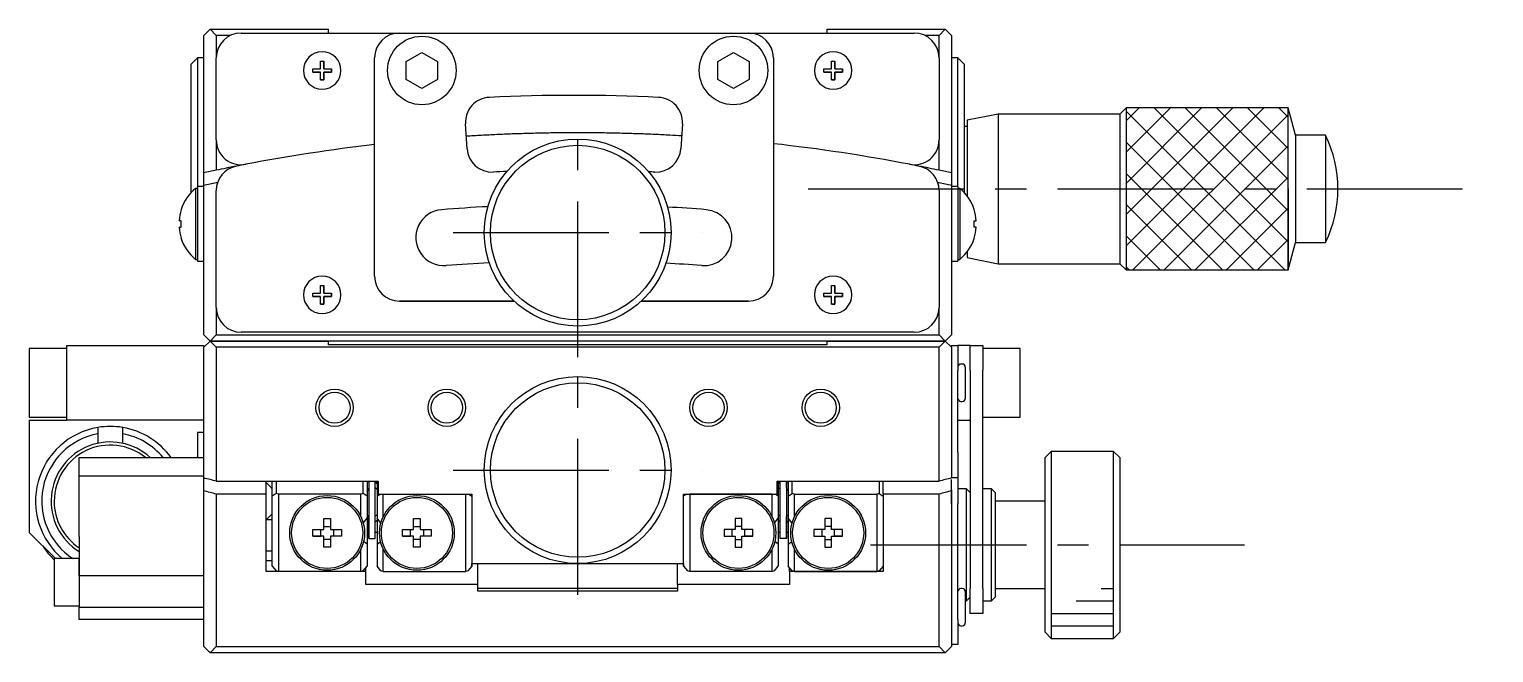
# Model space of a CAD drawing. Extents: x -83 to 398, y -14 to 273.
# Drawn here: x 85.2 to 202.7, y 222.9 to 272.9 of the extents above; entities that cross this region are included whole.
import ezdxf

# ---------------------------------------------------------------- set-up
doc = ezdxf.new("R2010")
doc.units = 0
doc.header["$LTSCALE"] = 10
doc.linetypes.add('CENTER', pattern=[2, 1.25, -0.25, 0.25, -0.25])
doc.layers.get('0').update_dxf_attribs({"linetype": 'CONTINUOUS'})
doc.layers.add('CENTER', color=1, linetype='CENTER')

msp = doc.modelspace()

# ---------------------------------------------------------------- linework, layer by layer
at = {"color": 7, "linetype": 'CONTINUOUS'}
for p, q in [((99.174605, 272.351973), (99.674605, 272.851973)), ((99.674605, 272.851973), (100.174605, 272.351973)), ((99.674605, 272.851973), (109.174605, 272.851973)), ((109.174605, 272.551973), (109.174605, 272.851973)), ((149.174605, 272.851973), (149.174605, 272.551973)), ((149.174605, 272.851973), (158.674605, 272.851973)), ((158.174605, 272.351973), (158.674605, 272.851973)), ((158.674605, 272.851973), (159.174605, 272.351973)), ((99.174605, 261.335197), (99.174605, 272.351973)), ((101.302826, 272.351973), (100.174605, 272.351973)), ((100.174605, 272.351973), (100.174605, 270.551973)), ((102.174605, 272.551973), (114.874605, 272.551973)), ((114.874605, 272.551973), (142.874605, 272.551973)), ((142.874605, 272.551973), (156.174605, 272.551973)), ((158.174605, 272.351973), (157.046385, 272.351973)), ((158.174605, 270.551973), (158.174605, 272.351973)), ((159.174605, 272.351973), (159.174605, 261.335197)), ((98.674605, 270.551973), (98.174605, 270.051973)), ((98.674605, 270.551973), (98.674605, 260.24197)), ((99.174605, 270.551973), (98.674605, 270.551973)), ((100.174605, 263.989016), (100.174605, 270.551973)), ((108.549605, 270.301973), (108.799605, 270.301973)), ((108.549605, 269.676973), (108.549605, 270.301973)), ((108.799605, 270.301973), (108.799605, 269.676973)), ((108.799605, 269.676973), (108.799605, 270.301973)), ((112.874605, 253.051973), (112.874605, 270.551973)), ((115.424605, 270.273661), (116.674605, 270.995349)), ((115.424605, 268.830285), (115.424605, 270.273661)), ((116.674605, 270.995349), (117.924605, 270.273661)), ((117.924605, 270.273661), (117.924605, 268.830285)), ((140.424605, 270.273661), (141.674605, 270.995349)), ((140.424605, 268.830285), (140.424605, 270.273661)), ((141.674605, 270.995349), (142.924605, 270.273661)), ((142.924605, 270.273661), (142.924605, 268.830285)), ((144.874605, 270.551973), (144.874605, 253.051973)), ((149.549605, 270.301973), (149.799605, 270.301973)), ((149.549605, 269.676973), (149.549605, 270.301973)), ((149.799605, 270.301973), (149.799605, 269.676973)), ((149.799605, 269.676973), (149.799605, 270.301973)), ((158.174605, 270.551973), (158.174605, 263.989016)), ((159.674605, 270.551973), (159.174605, 270.551973)), ((159.674605, 260.24197), (159.674605, 270.551973)), ((160.174605, 270.051973), (159.674605, 270.551973)), ((98.174605, 259.771795), (98.174605, 270.051973)), ((107.924605, 269.676973), (108.549605, 269.676973)), ((107.924605, 269.426973), (107.924605, 269.676973)), ((108.549605, 269.426973), (107.924605, 269.426973)), ((107.924605, 269.426973), (108.549605, 269.426973)), ((108.549605, 268.801973), (108.549605, 269.426973)), ((108.799605, 269.676973), (109.424605, 269.676973)), ((108.799605, 269.426973), (108.799605, 268.801973)), ((109.424605, 269.426973), (108.799605, 269.426973)), ((108.799605, 269.426973), (109.424605, 269.426973)), ((108.799605, 268.801973), (108.799605, 269.426973)), ((109.424605, 269.676973), (109.424605, 269.426973)), ((109.424605, 269.426973), (109.424605, 269.676973)), ((148.924605, 269.676973), (149.549605, 269.676973)), ((148.924605, 269.426973), (148.924605, 269.676973)), ((149.549605, 269.426973), (148.924605, 269.426973)), ((148.924605, 269.426973), (149.549605, 269.426973)), ((149.549605, 268.801973), (149.549605, 269.426973)), ((149.799605, 269.676973), (150.424605, 269.676973)), ((149.799605, 269.426973), (149.799605, 268.801973)), ((150.424605, 269.426973), (149.799605, 269.426973)), ((149.799605, 268.801973), (149.799605, 269.426973)), ((149.799605, 269.426973), (150.424605, 269.426973)), ((150.424605, 269.676973), (150.424605, 269.426973)), ((150.424605, 269.426973), (150.424605, 269.676973)), ((160.174605, 270.051973), (160.174605, 259.771795)), ((108.799605, 268.801973), (108.549605, 268.801973)), ((108.549605, 268.801973), (108.799605, 268.801973)), ((116.674605, 268.108598), (115.424605, 268.830285)), ((117.924605, 268.830285), (116.674605, 268.108598)), ((141.674605, 268.108598), (140.424605, 268.830285)), ((142.924605, 268.830285), (141.674605, 268.108598)), ((149.799605, 268.801973), (149.549605, 268.801973)), ((149.549605, 268.801973), (149.799605, 268.801973)), ((162.924604, 266.051969), (160.424605, 265.55197)), ((160.424605, 265.55197), (160.424605, 260.051612)), ((162.924604, 266.051969), (162.924604, 260.051579)), ((172.674609, 266.051969), (162.924604, 266.051969)), ((173.174611, 266.551972), (172.674609, 266.051969)), ((172.674609, 266.051969), (172.674609, 260.051579)), ((173.174611, 266.551972), (173.174611, 260.051546)), ((186.174612, 266.551972), (173.174611, 266.551972)), ((173.174611, 266.551972), (173.174611, 253.551974)), ((186.7641, 264.351973), (186.174612, 266.551972)), ((186.174612, 253.551974), (186.174612, 266.551972)), ((120.298155, 263.275703), (120.176045, 265.272172)), ((125.747437, 264.509515), (125.745579, 264.496741)), ((126.351861, 264.506418), (126.354235, 264.522648)), ((126.506642, 264.526084), (126.507317, 264.50901)), ((127.106481, 264.518583), (127.105793, 264.535611)), ((127.180167, 264.536559), (127.177731, 264.519787)), ((137.573165, 265.272172), (137.451056, 263.275703)), ((160.424605, 265.051973), (160.174605, 265.051973)), ((100.174605, 263.989016), (100.174605, 261.548363)), ((158.174605, 261.548363), (158.174605, 263.989016)), ((186.7641, 264.351973), (186.7641, 260.051691)), ((189.174611, 264.351973), (186.7641, 264.351973)), ((189.174611, 264.351973), (189.174611, 260.051691)), ((99.174605, 260.311763), (99.174605, 261.335197)), ((159.174605, 261.335197), (159.174605, 260.311763)), ((98.51505, 260.091973), (98.51505, 254.391973)), ((98.674605, 260.091973), (98.51505, 260.091973)), ((98.674605, 260.241973), (98.674605, 254.241973)), ((99.174605, 260.241973), (98.674605, 260.241973)), ((98.674605, 260.091973), (98.674605, 254.391973)), ((99.174605, 248.351973), (99.174605, 260.311763)), ((100.174605, 250.551973), (100.174605, 259.91413)), ((158.174605, 259.91413), (158.174605, 250.551973)), ((159.174605, 260.311763), (159.174605, 248.351973)), ((159.674605, 260.241973), (159.174605, 260.241973)), ((159.674605, 260.241973), (159.674605, 254.241973)), ((159.674605, 260.091973), (159.674605, 254.391973)), ((159.83416, 260.091973), (159.674605, 260.091973)), ((159.83416, 260.091973), (159.83416, 254.391973)), ((160.424605, 260.051612), (160.424605, 259.475244)), ((162.924604, 260.051579), (162.924604, 254.051977)), ((172.674609, 260.051579), (172.674609, 254.051977)), ((186.174612, 260.051546), (186.174612, 253.551974)), ((186.7641, 260.051691), (186.7641, 255.751973)), ((189.174611, 260.051691), (189.174611, 255.751973)), ((97.369163, 257.501973), (97.192921, 257.501973)), ((97.369163, 258.397081), (97.360866, 258.401128)), ((97.369163, 256.981973), (97.369163, 257.501973)), ((160.980048, 258.397081), (160.988344, 258.401128)), ((160.980048, 257.501973), (161.15629, 257.501973)), ((160.980048, 256.981973), (160.980048, 257.501973)), ((97.192921, 256.981973), (97.369163, 256.981973)), ((161.15629, 256.981973), (160.980048, 256.981973)), ((97.360866, 256.082819), (97.369163, 256.086865)), ((160.424605, 255.008702), (160.424605, 254.551976)), ((160.988344, 256.082819), (160.980048, 256.086865)), ((186.174612, 253.551974), (186.7641, 255.751973)), ((186.7641, 255.751973), (189.174611, 255.751973)), ((98.51505, 254.391973), (98.674605, 254.391973)), ((98.674605, 254.241973), (99.174605, 254.241973)), ((159.174605, 254.241973), (159.674605, 254.241973)), ((159.674605, 254.391973), (159.83416, 254.391973)), ((160.424605, 254.551976), (162.924604, 254.051977)), ((162.924604, 254.051977), (172.674609, 254.051977)), ((172.674609, 254.051977), (173.174611, 253.551974)), ((173.174611, 253.551974), (186.174612, 253.551974)), ((107.924605, 251.676973), (108.549605, 251.676973)), ((107.924605, 251.426973), (107.924605, 251.676973)), ((108.549605, 252.301973), (108.799605, 252.301973)), ((108.549605, 251.676973), (108.549605, 252.301973)), ((108.799605, 252.301973), (108.799605, 251.676973)), ((108.799605, 251.676973), (108.799605, 252.301973)), ((108.799605, 251.676973), (109.424605, 251.676973)), ((109.424605, 251.676973), (109.424605, 251.426973)), ((109.424605, 251.426973), (109.424605, 251.676973)), ((148.924605, 251.676973), (149.549605, 251.676973)), ((148.924605, 251.426973), (148.924605, 251.676973)), ((149.549605, 252.301973), (149.799605, 252.301973)), ((149.549605, 251.676973), (149.549605, 252.301973)), ((149.799605, 252.301973), (149.799605, 251.676973)), ((149.799605, 251.676973), (149.799605, 252.301973)), ((149.799605, 251.676973), (150.424605, 251.676973)), ((150.424605, 251.676973), (150.424605, 251.426973)), ((150.424605, 251.426973), (150.424605, 251.676973)), ((100.174605, 250.551973), (100.174605, 248.351973)), ((108.549605, 251.426973), (107.924605, 251.426973)), ((107.924605, 251.426973), (108.549605, 251.426973)), ((108.549605, 250.801973), (108.549605, 251.426973)), ((108.799605, 250.801973), (108.549605, 250.801973)), ((108.549605, 250.801973), (108.799605, 250.801973)), ((108.799605, 251.426973), (108.799605, 250.801973)), ((109.424605, 251.426973), (108.799605, 251.426973)), ((108.799605, 251.426973), (109.424605, 251.426973)), ((108.799605, 250.801973), (108.799605, 251.426973)), ((114.874605, 251.051973), (124.075586, 251.051973)), ((124.075586, 251.051973), (114.874605, 251.051973)), ((134.273625, 251.051973), (142.874605, 251.051973)), ((142.874605, 251.051973), (134.273625, 251.051973)), ((149.549605, 251.426973), (148.924605, 251.426973)), ((148.924605, 251.426973), (149.549605, 251.426973)), ((149.549605, 250.801973), (149.549605, 251.426973)), ((149.799605, 250.801973), (149.549605, 250.801973)), ((149.549605, 250.801973), (149.799605, 250.801973)), ((149.799605, 251.426973), (149.799605, 250.801973)), ((150.424605, 251.426973), (149.799605, 251.426973)), ((149.799605, 250.801973), (149.799605, 251.426973)), ((149.799605, 251.426973), (150.424605, 251.426973)), ((158.174605, 248.351973), (158.174605, 250.551973)), ((99.674605, 247.851973), (99.174605, 248.351973)), ((100.174605, 248.351973), (99.674605, 247.851973)), ((100.174605, 248.351973), (158.174605, 248.351973)), ((156.174605, 248.551973), (102.174605, 248.551973)), ((158.674605, 247.851973), (158.174605, 248.351973)), ((159.174605, 248.351973), (158.674605, 247.851973)), ((85.174605, 247.251973), (85.174605, 244.501973)), ((88.174605, 247.251973), (85.174605, 247.251973)), ((88.174605, 241.501973), (88.174605, 247.501973)), ((88.174605, 247.501973), (99.174605, 247.501973)), ((99.174605, 247.351973), (99.674605, 247.851973)), ((99.174605, 247.501973), (99.174605, 247.351973)), ((99.174605, 236.867025), (99.174605, 247.351973)), ((99.674605, 247.851973), (100.174605, 247.351973)), ((99.674605, 247.851973), (109.174605, 247.851973)), ((109.174605, 247.851973), (99.674605, 247.851973)), ((158.174605, 247.351973), (100.174605, 247.351973)), ((100.174605, 247.351973), (100.174605, 236.607651)), ((109.174605, 247.551973), (109.174605, 247.851973)), ((149.174605, 247.851973), (109.174605, 247.851973)), ((149.174605, 247.551973), (109.174605, 247.551973)), ((149.174605, 247.851973), (149.174605, 247.551973)), ((149.174605, 247.851973), (158.674605, 247.851973)), ((158.674605, 247.851973), (149.174605, 247.851973)), ((158.174605, 247.351973), (158.674605, 247.851973)), ((158.174605, 236.607651), (158.174605, 247.351973)), ((158.674605, 247.851973), (159.174605, 247.351973)), ((159.174605, 247.501973), (159.674605, 247.501973)), ((159.174605, 247.351973), (159.174605, 247.501973)), ((159.174605, 247.351973), (159.174605, 245.501973)), ((159.674605, 247.501973), (159.674605, 245.501973)), ((160.674605, 247.501973), (159.674605, 247.501973)), ((160.674605, 245.501973), (160.674605, 247.501973)), ((160.674605, 247.501973), (161.674605, 247.501973)), ((161.674605, 247.501973), (161.674605, 245.501973)), ((164.674605, 247.251973), (161.674605, 247.251973)), ((164.674605, 244.501973), (164.674605, 247.251973)), ((160.024605, 246.001973), (159.924605, 246.001973)), ((160.274605, 245.751973), (160.274605, 244.501973)), ((85.174605, 244.501973), (85.174605, 241.751973)), ((159.174605, 245.501973), (159.174605, 238.898479)), ((159.174605, 245.501973), (159.174605, 238.898479)), ((159.674605, 245.301973), (159.674605, 245.501973)), ((159.674605, 243.701973), (159.674605, 245.301973)), ((160.274605, 245.251973), (160.274605, 244.626973)), ((160.274605, 244.626973), (160.274605, 244.376973)), ((160.274605, 244.501973), (160.274605, 243.251973)), ((160.674605, 245.501973), (160.674605, 228.001973)), ((161.674605, 228.001973), (161.674605, 245.501973)), ((164.674605, 241.751973), (164.674605, 244.501973)), ((159.674605, 238.898479), (159.674605, 243.701973)), ((160.274605, 244.376973), (160.274605, 243.751973)), ((159.924605, 243.001973), (160.024605, 243.001973)), ((85.174605, 241.751973), (88.174605, 241.751973)), ((85.174605, 241.501973), (85.174605, 232.501973)), ((85.174605, 241.501973), (88.174605, 241.501973)), ((99.174605, 241.501973), (88.174605, 241.501973)), ((90.674605, 240.918053), (90.674605, 240.4103)), ((92.674605, 240.4103), (92.674605, 240.918053)), ((159.674605, 241.501973), (160.674605, 241.501973)), ((161.674605, 241.751973), (164.674605, 241.751973)), ((90.674605, 240.4103), (90.674605, 239.645517)), ((92.674605, 239.645517), (92.674605, 240.4103)), ((99.174605, 240.501973), (98.674605, 240.501973)), ((98.674605, 240.501973), (98.674605, 238.501973)), ((159.174605, 238.898479), (159.174605, 236.867025)), ((159.674605, 238.898479), (159.674605, 236.898479)), ((167.174605, 239.001973), (166.674605, 238.501973)), ((167.174605, 239.001973), (167.174605, 231.501973)), ((172.174605, 239.001973), (167.174605, 239.001973)), ((172.174605, 231.501973), (172.174605, 239.001973)), ((172.674605, 238.501973), (172.174605, 239.001973)), ((89.174605, 238.501973), (99.174605, 238.501973)), ((89.174605, 237.001973), (89.174605, 238.501973)), ((166.674605, 231.501973), (166.674605, 238.501973)), ((172.674605, 238.501973), (172.674605, 231.501973)), ((99.174605, 237.001973), (89.174605, 237.001973)), ((89.174605, 232.171973), (89.174605, 237.001973)), ((99.174605, 235.834814), (99.174605, 236.867025)), ((100.174605, 236.607651), (113.174605, 236.607651)), ((104.174605, 235.573062), (104.174605, 236.607651)), ((104.424605, 236.251973), (104.174605, 236.501973)), ((104.674605, 236.001973), (104.424605, 236.251973)), ((104.674605, 235.394989), (104.674605, 236.607651)), ((104.974605, 236.607651), (104.974605, 235.626171)), ((111.974605, 235.626171), (111.974605, 236.607651)), ((112.274605, 236.607651), (112.274605, 235.394989)), ((112.389689, 236.607651), (112.274605, 236.492291)), ((112.424605, 236.607651), (112.424605, 232.00685)), ((112.424605, 236.589259), (112.424605, 236.224086)), ((112.424605, 236.224086), (112.424605, 233.265702)), ((112.924606, 232.00685), (112.924605, 236.607651)), ((112.924606, 236.594443), (112.958207, 236.563383)), ((112.958206, 236.505729), (112.924606, 236.541547)), ((112.994574, 236.467364), (112.958206, 236.505729)), ((112.958207, 236.563383), (112.994576, 236.529362)), ((113.033449, 236.426725), (112.994574, 236.467364)), ((112.994576, 236.529362), (113.033453, 236.492624)), ((113.074553, 236.384103), (113.033449, 236.426725)), ((113.033453, 236.492624), (113.074558, 236.453433)), ((113.074605, 236.607651), (113.074605, 235.394989)), ((113.174605, 236.607651), (113.174605, 235.573062)), ((145.174605, 236.607651), (158.174605, 236.607651)), ((145.174605, 235.573062), (145.174605, 236.607651)), ((145.274605, 236.607651), (145.274605, 235.394989)), ((145.315748, 236.492615), (145.274638, 236.453419)), ((145.274638, 236.384083), (145.315748, 236.42671)), ((145.354628, 236.529356), (145.315748, 236.492615)), ((145.315748, 236.42671), (145.354628, 236.467354)), ((145.391, 236.56338), (145.354628, 236.529356)), ((145.354628, 236.467354), (145.391, 236.505725)), ((145.424605, 236.594443), (145.391, 236.56338)), ((145.391, 236.505725), (145.424605, 236.541547)), ((145.424605, 232.00685), (145.424605, 236.607651)), ((145.924605, 236.607651), (145.924605, 232.00685)), ((145.924605, 236.607651), (145.924605, 236.059554)), ((145.924605, 236.059554), (145.924605, 236.589259)), ((145.924605, 236.589259), (145.924605, 236.224086)), ((145.924605, 236.224086), (145.924605, 233.265702)), ((146.074605, 236.492291), (145.959522, 236.607651)), ((146.074605, 236.607651), (146.074605, 235.394989)), ((146.374605, 235.626171), (146.374605, 236.607651)), ((153.374605, 236.607651), (153.374605, 235.626171)), ((153.674605, 235.573062), (153.674605, 236.607651)), ((159.174605, 236.898479), (159.674605, 236.898479)), ((159.174605, 235.925556), (159.174605, 236.731578)), ((159.674605, 236.898479), (159.674605, 236.731578)), ((159.674605, 236.731578), (159.674605, 234.787482)), ((99.174605, 223.351973), (99.174605, 235.834814)), ((100.174605, 235.573062), (100.174605, 223.351973)), ((104.174605, 235.573062), (100.174605, 235.573062)), ((104.174605, 229.351632), (104.174605, 235.573062)), ((104.974605, 235.626171), (104.674605, 235.394989)), ((104.674605, 229.802676), (104.674605, 235.394989)), ((105.174605, 235.573062), (105.174605, 229.351632)), ((111.774605, 235.573062), (105.174605, 235.573062)), ((111.774605, 233.769643), (111.774605, 235.573062)), ((112.274605, 235.394989), (111.974605, 235.626171)), ((112.313802, 235.960418), (112.274605, 235.924185)), ((112.274605, 235.80955), (112.315725, 235.853222)), ((112.274605, 235.394989), (112.274605, 233.651217)), ((112.350989, 235.994301), (112.313802, 235.960418)), ((112.315725, 235.853222), (112.354614, 235.895068)), ((112.385926, 236.025615), (112.350989, 235.994301)), ((112.354614, 235.895068), (112.390994, 235.93479)), ((112.418386, 236.054157), (112.385926, 236.025615)), ((112.390994, 235.93479), (112.424605, 235.972104)), ((113.074605, 235.94178), (112.924606, 236.091821)), ((113.074605, 235.394989), (113.305674, 235.573094)), ((113.074605, 235.394989), (113.074605, 233.651217)), ((113.174605, 235.573062), (113.574605, 235.573062)), ((113.574605, 233.769643), (113.574605, 235.573062)), ((113.574605, 235.573062), (120.174605, 235.573062)), ((113.574605, 235.573062), (120.174605, 235.573062)), ((120.174605, 235.573062), (120.174605, 229.351632)), ((120.174605, 235.573062), (120.674605, 235.573062)), ((120.443537, 235.573094), (120.674605, 235.394989)), ((120.674605, 235.573062), (120.674605, 230.001973)), ((137.905674, 235.573094), (137.674605, 235.394989)), ((137.674605, 235.573062), (138.174605, 235.573062)), ((137.674605, 230.001973), (137.674605, 235.573062)), ((138.174605, 235.573062), (138.174605, 229.351632)), ((144.774605, 235.573062), (138.174605, 235.573062)), ((138.174605, 235.573062), (144.774605, 235.573062)), ((144.774605, 233.769643), (144.774605, 235.573062)), ((144.774605, 235.573062), (145.174605, 235.573062)), ((145.274605, 235.394989), (145.043537, 235.573094)), ((145.424605, 236.091821), (145.274605, 235.94178)), ((145.274605, 235.394989), (145.274605, 233.651217)), ((145.924605, 236.059554), (145.958217, 236.03011)), ((145.958217, 235.93479), (145.924605, 235.972104)), ((145.958217, 236.03011), (145.994597, 235.997575)), ((145.994597, 235.895068), (145.958217, 235.93479)), ((145.994597, 235.997575), (146.033486, 235.962182)), ((146.033486, 235.853222), (145.994597, 235.895068)), ((146.033486, 235.962182), (146.074605, 235.924185)), ((146.074605, 235.80955), (146.033486, 235.853222)), ((146.074605, 235.394989), (146.374605, 235.626171)), ((146.074605, 235.394989), (146.074605, 233.651217)), ((146.574605, 233.769643), (146.574605, 235.573062)), ((146.574605, 235.573062), (153.174605, 235.573062)), ((153.174605, 235.573062), (153.174605, 229.351632)), ((153.374605, 235.626171), (153.674605, 235.394989)), ((153.674605, 235.573062), (153.674605, 229.351632)), ((158.174605, 235.573062), (153.674605, 235.573062)), ((158.174605, 223.351973), (158.174605, 235.573062)), ((159.174605, 235.834814), (159.174605, 235.925556)), ((159.174605, 235.925556), (159.174605, 235.834814)), ((159.174605, 234.787482), (159.174605, 235.834814)), ((159.174605, 235.834814), (159.174605, 234.787482)), ((160.374605, 236.001973), (159.674605, 236.001973)), ((160.374605, 231.501973), (160.374605, 236.001973)), ((160.674605, 235.701973), (160.374605, 236.001973)), ((162.374605, 236.001973), (161.674605, 236.001973)), ((162.374605, 231.501973), (162.374605, 236.001973)), ((162.674605, 235.701973), (162.374605, 236.001973)), ((162.674605, 235.701973), (162.674605, 231.501973)), ((166.674605, 235.001973), (162.674605, 235.001973)), ((104.424605, 233.751973), (104.674605, 234.001973)), ((112.274605, 233.913182), (112.424605, 233.76314)), ((112.994597, 233.857387), (112.958217, 233.824852)), ((113.033486, 233.892779), (112.994597, 233.857387)), ((113.074605, 233.930777), (113.033486, 233.892779)), ((145.274605, 233.930777), (145.315724, 233.892779)), ((145.315724, 233.892779), (145.354613, 233.857387)), ((145.354613, 233.857387), (145.390993, 233.824852)), ((145.924605, 233.76314), (146.074605, 233.913182)), ((159.174605, 234.787482), (159.174605, 225.501973)), ((159.174605, 234.787482), (159.174605, 225.501973)), ((159.674605, 227.301973), (159.674605, 234.787482)), ((104.174605, 233.501973), (104.424605, 233.751973)), ((104.674605, 233.501973), (104.174605, 233.501973)), ((107.919497, 232.721973), (108.814605, 232.721973)), ((107.919497, 232.201973), (107.919497, 232.721973)), ((108.556204, 232.201973), (108.556204, 232.721973)), ((108.814605, 233.617081), (109.334605, 233.617081)), ((108.814605, 232.721973), (108.814605, 233.617081)), ((108.814605, 232.980374), (109.334605, 232.980374)), ((109.334605, 233.617081), (109.334605, 232.721973)), ((109.334605, 232.721973), (110.229713, 232.721973)), ((109.593006, 232.721973), (109.593006, 232.201973)), ((110.229713, 232.721973), (110.229713, 232.201973)), ((111.968319, 233.251852), (112.274605, 233.651217)), ((112.274605, 233.651217), (112.274605, 231.55059)), ((112.274662, 233.388387), (112.424674, 233.283935)), ((112.424605, 233.76314), (112.424605, 233.225869)), ((112.424605, 232.00685), (112.424605, 233.76314)), ((112.424605, 233.630875), (112.424605, 233.76314)), ((112.424605, 233.468677), (112.424605, 233.76314)), ((112.424605, 233.76314), (112.424605, 233.468677)), ((112.424605, 232.501973), (112.424605, 233.76314)), ((112.424605, 233.265702), (112.424605, 233.630875)), ((112.424605, 232.813804), (112.424605, 233.284148)), ((112.424605, 232.501973), (112.424605, 233.284148)), ((112.424605, 233.225869), (112.424605, 232.813804)), ((112.958217, 233.824852), (112.924606, 233.795408)), ((112.924606, 233.344276), (113.074605, 233.489221)), ((113.074605, 233.651217), (113.074605, 231.55059)), ((113.380892, 233.251852), (113.074605, 233.651217)), ((115.119497, 232.721973), (116.014605, 232.721973)), ((115.119497, 232.201973), (115.119497, 232.721973)), ((115.756204, 232.201973), (115.756204, 232.721973)), ((116.014605, 233.617081), (116.534605, 233.617081)), ((116.014605, 232.721973), (116.014605, 233.617081)), ((116.014605, 232.980374), (116.534605, 232.980374)), ((116.534605, 233.617081), (116.534605, 232.721973)), ((116.534605, 232.721973), (117.429713, 232.721973)), ((116.793006, 232.721973), (116.793006, 232.201973)), ((117.429713, 232.721973), (117.429713, 232.201973)), ((141.814605, 232.721973), (140.919497, 232.721973)), ((140.919497, 232.721973), (140.919497, 232.201973)), ((141.556204, 232.721973), (141.556204, 232.201973)), ((142.334605, 233.617081), (141.814605, 233.617081)), ((141.814605, 233.617081), (141.814605, 232.721973)), ((142.334605, 232.980374), (141.814605, 232.980374)), ((142.334605, 232.721973), (142.334605, 233.617081)), ((143.229713, 232.721973), (142.334605, 232.721973)), ((142.593006, 232.201973), (142.593006, 232.721973)), ((143.229713, 232.201973), (143.229713, 232.721973)), ((144.968319, 233.251852), (145.274605, 233.651217)), ((145.274605, 233.651217), (145.274605, 231.55059)), ((145.274605, 233.489221), (145.424605, 233.344276)), ((145.390993, 233.824852), (145.424605, 233.795408)), ((145.924537, 233.283935), (146.074557, 233.388393)), ((145.924605, 233.76314), (145.924605, 233.225869)), ((145.924605, 232.00685), (145.924605, 233.76314)), ((145.924605, 233.630875), (145.924605, 233.76314)), ((145.924605, 233.76314), (145.924605, 233.468677)), ((145.924605, 233.468677), (145.924605, 233.76314)), ((145.924605, 232.501973), (145.924605, 233.76314)), ((145.924605, 233.265702), (145.924605, 233.630875)), ((145.924605, 232.813804), (145.924605, 233.284153)), ((145.924605, 232.501973), (145.924605, 233.284153)), ((145.924605, 233.225869), (145.924605, 232.813804)), ((146.380892, 233.251852), (146.074605, 233.651217)), ((146.074605, 233.651217), (146.074605, 231.55059)), ((149.014605, 232.721973), (148.119497, 232.721973)), ((148.119497, 232.721973), (148.119497, 232.201973)), ((148.756204, 232.721973), (148.756204, 232.201973)), ((149.534605, 233.617081), (149.014605, 233.617081)), ((149.014605, 233.617081), (149.014605, 232.721973)), ((149.534605, 232.980374), (149.014605, 232.980374)), ((149.534605, 232.721973), (149.534605, 233.617081)), ((150.429713, 232.721973), (149.534605, 232.721973)), ((149.793006, 232.201973), (149.793006, 232.721973)), ((150.429713, 232.201973), (150.429713, 232.721973)), ((85.174605, 232.501973), (87.274605, 230.401973)), ((89.174605, 232.171973), (89.174605, 229.009696)), ((108.814605, 232.201973), (107.919497, 232.201973)), ((107.919497, 232.201973), (108.556204, 232.201973)), ((108.814605, 232.201973), (108.556204, 232.201973)), ((108.814605, 231.306865), (108.814605, 232.201973)), ((109.334605, 231.943572), (108.814605, 231.943572)), ((109.334605, 232.201973), (109.334605, 231.306865)), ((110.229713, 232.201973), (109.334605, 232.201973)), ((109.593006, 232.201973), (109.334605, 232.201973)), ((110.229713, 232.201973), (109.593006, 232.201973)), ((112.274605, 231.55059), (111.991853, 231.76654)), ((112.424605, 232.501973), (112.274605, 232.501973)), ((112.274605, 231.55059), (112.274605, 229.802676)), ((112.424605, 232.00685), (112.924606, 232.00685)), ((113.074605, 232.501973), (112.924606, 232.501973)), ((113.074605, 231.55059), (113.357358, 231.76654)), ((113.074605, 231.55059), (113.074605, 229.802676)), ((116.014605, 232.201973), (115.119497, 232.201973)), ((115.119497, 232.201973), (115.756204, 232.201973)), ((116.014605, 232.201973), (115.756204, 232.201973)), ((116.014605, 231.306865), (116.014605, 232.201973)), ((116.534605, 231.943572), (116.014605, 231.943572)), ((116.534605, 232.201973), (116.534605, 231.306865)), ((117.429713, 232.201973), (116.534605, 232.201973)), ((116.793006, 232.201973), (116.534605, 232.201973)), ((117.429713, 232.201973), (116.793006, 232.201973)), ((140.919497, 232.201973), (141.814605, 232.201973)), ((140.919497, 232.201973), (141.556204, 232.201973)), ((141.556204, 232.201973), (141.814605, 232.201973)), ((141.814605, 232.201973), (141.814605, 231.306865)), ((141.814605, 231.943572), (142.334605, 231.943572)), ((142.334605, 231.306865), (142.334605, 232.201973)), ((142.334605, 232.201973), (143.229713, 232.201973)), ((142.334605, 232.201973), (142.593006, 232.201973)), ((143.229713, 232.201973), (142.593006, 232.201973)), ((145.274605, 231.55059), (144.991853, 231.76654)), ((145.424605, 232.501973), (145.274605, 232.501973)), ((145.274605, 231.55059), (145.274605, 229.802676)), ((145.924605, 232.00685), (145.424605, 232.00685)), ((146.074605, 232.501973), (145.924605, 232.501973)), ((146.074605, 231.55059), (146.357358, 231.76654)), ((146.074605, 231.55059), (146.074605, 229.802676)), ((148.119497, 232.201973), (149.014605, 232.201973)), ((148.119497, 232.201973), (148.756204, 232.201973)), ((148.756204, 232.201973), (149.014605, 232.201973)), ((149.014605, 232.201973), (149.014605, 231.306865)), ((149.014605, 231.943572), (149.534605, 231.943572)), ((149.534605, 231.306865), (149.534605, 232.201973)), ((149.534605, 232.201973), (150.429713, 232.201973)), ((149.534605, 232.201973), (149.793006, 232.201973)), ((150.429713, 232.201973), (149.793006, 232.201973)), ((160.374605, 227.001973), (160.374605, 231.501973)), ((162.374605, 227.001973), (162.374605, 231.501973)), ((162.674605, 231.501973), (162.674605, 227.301973)), ((166.674605, 224.501973), (166.674605, 231.501973)), ((167.174605, 231.501973), (167.174605, 224.001973)), ((172.174605, 224.001973), (172.174605, 231.501973)), ((172.674605, 231.501973), (172.674605, 224.501973)), ((87.174605, 230.401973), (87.174605, 228.501973)), ((89.174605, 230.401973), (87.174605, 230.401973)), ((89.174605, 229.009696), (89.174605, 230.401973)), ((104.67467, 230.989924), (104.174605, 231.00673)), ((109.334605, 231.306865), (108.814605, 231.306865)), ((111.774605, 229.351632), (111.774605, 231.154304)), ((113.574605, 229.351632), (113.574605, 231.154304)), ((116.534605, 231.306865), (116.014605, 231.306865)), ((141.814605, 231.306865), (142.334605, 231.306865)), ((144.774605, 229.351632), (144.774605, 231.154304)), ((146.574605, 229.351632), (146.574605, 231.154304)), ((149.014605, 231.306865), (149.534605, 231.306865)), ((104.174605, 230.240154), (104.674721, 230.259414)), ((105.174605, 229.351632), (104.174605, 229.351632)), ((104.674605, 229.802676), (104.974605, 229.407847)), ((111.774605, 229.351632), (105.174605, 229.351632)), ((111.774605, 229.351632), (105.174605, 229.351632)), ((112.174605, 229.351632), (111.774605, 229.351632)), ((111.974605, 229.407847), (112.274605, 229.802676)), ((112.174605, 229.351632), (112.174605, 229.696574)), ((112.174605, 228.312229), (112.174605, 229.351632)), ((113.374605, 229.407847), (113.074605, 229.802676)), ((113.574605, 229.351632), (120.174605, 229.351632)), ((120.674605, 229.802676), (120.374605, 229.407847)), ((120.674605, 229.802676), (120.674605, 230.001973)), ((120.674605, 230.001973), (120.674605, 229.802676)), ((120.674605, 230.001973), (129.174605, 230.001973)), ((121.174605, 228.312229), (121.174605, 230.001973)), ((129.174605, 230.001973), (137.674605, 230.001973)), ((137.174605, 228.312229), (137.174605, 230.001973)), ((137.674605, 229.802676), (137.674605, 230.001973)), ((137.674605, 230.001973), (137.674605, 229.802676)), ((137.674605, 229.802676), (137.974605, 229.407847)), ((144.774605, 229.351632), (138.174605, 229.351632)), ((144.974605, 229.407847), (145.274605, 229.802676)), ((146.374605, 229.407847), (146.074605, 229.802676)), ((146.174605, 229.351632), (146.174605, 229.696574)), ((146.174605, 229.351632), (146.174605, 228.312229)), ((146.574605, 229.351632), (146.174605, 229.351632)), ((146.574605, 229.351632), (153.174605, 229.351632)), ((153.174605, 229.351632), (146.574605, 229.351632)), ((153.674605, 229.351632), (153.174605, 229.351632)), ((153.674605, 229.802676), (153.374605, 229.407847)), ((87.174605, 228.501973), (87.174605, 226.601973)), ((99.174605, 229.009696), (89.174605, 229.009696)), ((89.174605, 229.009696), (89.174605, 226.501973)), ((121.174605, 228.312229), (112.174605, 228.312229)), ((121.174605, 227.79224), (121.174605, 228.312229)), ((137.174605, 228.001973), (121.174605, 228.001973)), ((137.174605, 228.312229), (137.174605, 227.79224)), ((146.174605, 228.312229), (137.174605, 228.312229)), ((160.024605, 228.001973), (159.924605, 228.001973)), ((160.674605, 226.001973), (160.674605, 228.001973)), ((161.674605, 228.001973), (161.674605, 226.001973)), ((162.674605, 228.001973), (166.674605, 228.001973)), ((137.174605, 227.79224), (121.174605, 227.79224)), ((159.674605, 225.701973), (159.674605, 227.301973)), ((160.274605, 227.751973), (160.274605, 226.501973)), ((160.274605, 227.251973), (160.274605, 226.626973)), ((160.274605, 227.001973), (160.374605, 227.001973)), ((160.374605, 227.001973), (160.674605, 227.301973)), ((161.674605, 227.001973), (162.374605, 227.001973)), ((162.374605, 227.001973), (162.674605, 227.301973)), ((87.174605, 226.601973), (89.174605, 226.601973)), ((89.174605, 225.501973), (89.174605, 226.501973)), ((89.174605, 226.501973), (99.174605, 226.501973)), ((159.674605, 225.501973), (159.674605, 225.701973)), ((160.274605, 226.626973), (160.274605, 226.376973)), ((160.274605, 226.501973), (160.274605, 225.251973)), ((160.274605, 226.376973), (160.274605, 225.751973)), ((161.674605, 226.001973), (160.674605, 226.001973)), ((99.174605, 225.501973), (89.174605, 225.501973)), ((159.174605, 225.501973), (159.174605, 223.351973)), ((159.674605, 225.501973), (159.674605, 223.501973)), ((159.924605, 225.001973), (160.024605, 225.001973)), ((166.674605, 224.501973), (167.174605, 224.001973)), ((172.174605, 224.001973), (172.674605, 224.501973)), ((99.674605, 222.851973), (99.174605, 223.351973)), ((100.174605, 223.351973), (99.674605, 222.851973)), ((100.174605, 223.351973), (158.174605, 223.351973)), ((158.674605, 222.851973), (158.174605, 223.351973)), ((159.174605, 223.351973), (158.674605, 222.851973)), ((159.674605, 223.501973), (159.174605, 223.501973)), ((167.174605, 224.001973), (172.174605, 224.001973)), ((158.674605, 222.851973), (99.674605, 222.851973))]:
    msp.add_line(p, q, dxfattribs=at)
at = {"color": 3, "linetype": 'CONTINUOUS'}
for p, q in [((173.174611, 265.497234), (174.229349, 266.551972)), ((173.174611, 262.997234), (176.729349, 266.551972)), ((173.174611, 260.497234), (179.229349, 266.551972)), ((173.174611, 257.997234), (181.729349, 266.551972)), ((173.174611, 255.497234), (184.229349, 266.551972)), ((173.174611, 266.298819), (185.921456, 253.551974)), ((173.729351, 253.551974), (186.174612, 265.997235)), ((175.421458, 266.551972), (186.174612, 255.798818)), ((177.921458, 266.551972), (186.174612, 258.298818)), ((180.421458, 266.551972), (186.174612, 260.798818)), ((182.921458, 266.551972), (186.174612, 263.298818)), ((185.421458, 266.551972), (186.174612, 265.798818)), ((173.174611, 263.798819), (183.421456, 253.551974)), ((176.229351, 253.551974), (186.174612, 263.497235)), ((173.174611, 261.298819), (180.921456, 253.551974)), ((178.729351, 253.551974), (186.174612, 260.997235)), ((173.174611, 258.798819), (178.421456, 253.551974)), ((181.229351, 253.551974), (186.174612, 258.497235)), ((173.174611, 256.298819), (175.921456, 253.551974)), ((183.729351, 253.551974), (186.174612, 255.997235)), ((173.174611, 253.798819), (173.421456, 253.551974)), ((104.674605, 233.501968), (104.174623, 233.501968)), ((171.174605, 228.001973), (172.174605, 228.001973)), ((169.174605, 227.001973), (172.174605, 227.001973)), ((167.174605, 226.001973), (172.174605, 226.001973)), ((167.174605, 225.001973), (172.174605, 225.001973))]:
    msp.add_line(p, q, dxfattribs=at)
at = {"color": 7, "linetype": 'CONTINUOUS'}
for centre, radius in [((116.674605, 269.551973), 2.75), ((141.674605, 269.551973), 2.75), ((129.174605, 256.551973), 7.5), ((129.174605, 256.551973), 7), ((129.174605, 237.501973), 7.5), ((129.174605, 237.501973), 7), ((109.674605, 242.501973), 1.25), ((118.674605, 242.501973), 1.25), ((139.674605, 242.501973), 1.25), ((148.674605, 242.501973), 1.25), ((109.074605, 232.461973), 3), ((109.074605, 232.461973), 2.85), ((116.274605, 232.461973), 3), ((116.274605, 232.461973), 2.85), ((142.074605, 232.461973), 3), ((142.074605, 232.461973), 2.85), ((149.274605, 232.461973), 3), ((149.274605, 232.461973), 2.85)]:
    msp.add_circle(centre, radius, dxfattribs=at)
at = {"color": 3, "linetype": 'CONTINUOUS'}
for centre in [(109.674605, 242.501973), (118.674605, 242.501973), (139.674605, 242.501973), (148.674605, 242.501973)]:
    msp.add_circle(centre, 1.5, dxfattribs=at)
at = {"color": 7, "linetype": 'CONTINUOUS'}
for centre, radius, start, end in [((102.174605, 270.551973), 2, 90, 180), ((114.874605, 270.551973), 2, 90, 180), ((142.874605, 270.551973), 2, 0, 90), ((156.174605, 270.551973), 2, 0, 90), ((108.674605, 269.551973), 1.5, 180, 90), ((108.674605, 269.551973), 1.5, 90, 180), ((149.674605, 269.551973), 1.5, 180, 90), ((149.674605, 269.551973), 1.5, 90, 180), ((122.172315, 265.39427), 2, 92.695822, 183.5), ((128.874605, 123.051973), 144.5, 87.304178, 92.695822), ((135.576896, 265.39427), 2, 356.5, 87.304178), ((129.174605, 123.051973), 141.5, 92.500132, 93.000075), ((129.174605, 123.051973), 141.5, 92.5, 93), ((129.174605, 123.051973), 141.5, 92.00006, 92.500132), ((129.174605, 123.051973), 141.5, 92, 92.5), ((129.174605, 123.051973), 141.5, 91.49997, 92.00006), ((129.174605, 123.051973), 141.5, 91.5, 92), ((129.174605, 123.051973), 141.5, 91, 91.5), ((129.174605, 123.051973), 141.5, 90.999993, 91.49997), ((129.174605, 123.051973), 141.5, 90.5, 91), ((129.174605, 123.051973), 141.5, 90.500029, 90.999993), ((129.174605, 123.051973), 141.5, 90, 90.500029), ((129.174605, 123.051973), 141.5, 90, 90.5), ((129.174605, 123.051973), 141.5, 89.499873, 90), ((129.174605, 123.051973), 141.5, 89.5, 90), ((129.174605, 123.051973), 141.5, 89, 89.5), ((129.174605, 123.051973), 141.5, 88.999898, 89.499873), ((129.174605, 123.051973), 141.5, 88.5, 89), ((129.174605, 123.051973), 141.5, 88.5, 88.999898), ((129.174605, 123.051973), 141.5, 88.000102, 88.5), ((129.174605, 123.051973), 141.5, 88, 88.5), ((129.174605, 123.051973), 141.5, 87.500127, 88.000102), ((129.174605, 123.051973), 141.5, 87.5, 88), ((129.174605, 123.051973), 141.5, 87, 87.500127), ((129.174605, 123.051973), 141.5, 87, 87.5), ((102.174605, 263.989016), 2, 180, 280.845033), ((129.174605, 123.051973), 141.5, 96.614835, 100.845033), ((129.174605, 123.051973), 141.5, 96.614835, 100.845033), ((129.174605, 123.051973), 141.5, 93.499965, 93.621249), ((129.174605, 123.051973), 141.5, 93.5, 93.621249), ((122.294424, 263.3978), 2, 183.5, 272.684374), ((129.174605, 123.051973), 141.5, 93, 93.5), ((129.174605, 123.051973), 141.5, 93.000075, 93.499965), ((135.454786, 263.3978), 2, 267.315626, 356.5), ((129.174605, 123.051973), 141.5, 86.621249, 87), ((129.174605, 123.051973), 141.5, 86.621249, 87), ((129.174605, 123.051973), 141.5, 79.154967, 83.629684), ((129.174605, 123.051973), 141.5, 79.154967, 83.629684), ((156.174605, 263.989016), 2, 259.154967, 0), ((180.429611, 260.051976), 9.745001, 333.816202, 26.183785), ((129.174605, 123.051973), 141.5, 101.826396, 102.240412), ((102.174605, 259.91413), 2, 101.159937, 180), ((129.174605, 123.051973), 141.5, 101.159937, 101.826396), ((129.174605, 123.051973), 141.5, 100.845033, 101.159937), ((128.874605, 123.051973), 138.5, 92.22703, 92.684374), ((128.874605, 123.051973), 138.5, 87.315626, 87.515461), ((129.174605, 123.051973), 141.5, 78.840063, 79.154967), ((156.174605, 259.91413), 2, 0, 78.840063), ((129.174605, 123.051973), 141.5, 78.173604, 78.840063), ((129.174605, 123.051973), 141.5, 77.759588, 78.173604), ((100.874605, 257.241973), 3.7, 129.621835, 161.74269), ((129.174605, 123.051973), 140.5, 101.911799, 102.328897), ((129.174605, 123.051973), 140.5, 101.868797, 101.911799), ((129.174605, 123.051973), 140.5, 78.088201, 78.131203), ((129.174605, 123.051973), 140.5, 77.671103, 78.088201), ((157.474605, 257.241973), 3.7, 18.25731, 50.378165), ((128.874605, 123.551973), 135.25, 92.927565, 94.5), ((128.874605, 123.551973), 135.25, 85.5, 86.813958), ((100.874605, 257.241973), 3.690854, 161.761995, 175.960487), ((118.439546, 256.141979), 2.25, 94.5, 274.5), ((139.309665, 256.141979), 2.25, 265.5, 85.5), ((157.474605, 257.241973), 3.690854, 4.039513, 18.238005), ((100.874605, 257.241973), 3.690854, 184.039513, 198.238005), ((157.474605, 257.241973), 3.690854, 341.761995, 355.960487), ((100.874605, 257.241973), 3.7, 198.25731, 230.378165), ((157.474605, 257.241973), 3.7, 309.621835, 341.74269), ((128.874605, 123.551973), 130.75, 92.979643, 94.5), ((128.874605, 123.551973), 130.75, 85.5, 86.76188), ((108.674605, 251.551973), 1.5, 180, 90), ((108.674605, 251.551973), 1.5, 90, 180), ((114.874605, 253.051973), 2, 180, 270), ((142.874605, 253.051973), 2, 270, 0), ((149.674605, 251.551973), 1.5, 180, 90), ((149.674605, 251.551973), 1.5, 90, 180), ((102.174605, 250.551973), 2, 180, 270), ((156.174605, 250.551973), 2, 270, 0), ((159.924605, 245.751973), 0.25, 90, 180), ((160.024605, 245.751973), 0.25, 0, 90), ((159.924605, 243.251973), 0.25, 180, 270), ((160.024605, 243.251973), 0.25, 270, 0), ((91.674605, 235.001973), 6, 99.594068, 230.055495), ((91.674605, 235.001973), 6, 80.405932, 99.594068), ((91.674605, 235.001973), 6, 35.685335, 80.405932), ((91.674605, 235.001973), 5.5, 100.475682, 236.758097), ((91.674605, 235.001973), 4.75, 47.463102, 238.243136), ((91.674605, 235.001973), 5.5, 39.521196, 79.524318), ((70.174605, 123.001973), 117.5, 75.207503, 75.711264), ((188.174605, 123.001973), 117.5, 104.288736, 104.792497), ((70.174605, 123.001973), 116.5, 75.077591, 75.585971), ((75.174605, 123.001973), 116.5, 75.077591, 75.179362), ((141.774605, 123.001973), 116.5, 104.820638, 104.922409), ((116.574605, 123.001973), 116.5, 75.077591, 75.179362), ((183.174605, 123.001973), 116.5, 104.820638, 104.922409), ((188.174605, 123.001973), 116.5, 104.414029, 104.922409), ((91.674605, 235.001973), 6.499999, 213.257207, 226.18693), ((75.174605, 123.001973), 110.5, 74.246859, 74.35458), ((141.774605, 123.001973), 110.5, 105.64542, 105.753141), ((83.574605, 123.001973), 110.5, 74.246859, 74.35458), ((150.174605, 123.001973), 110.5, 105.64542, 105.753141), ((108.174605, 123.001973), 110.5, 74.246859, 74.35458), ((174.774605, 123.001973), 110.5, 105.64542, 105.753141), ((116.574605, 123.001973), 110.5, 74.246859, 74.35458), ((183.174605, 123.001973), 110.5, 105.64542, 105.753141), ((159.924605, 227.751973), 0.25, 90, 180), ((160.024605, 227.751973), 0.25, 0, 90), ((159.924605, 225.251973), 0.25, 180, 270), ((160.024605, 225.251973), 0.25, 270, 0)]:
    msp.add_arc(centre, radius, start, end, dxfattribs=at)
at = {"color": 3, "linetype": 'CONTINUOUS'}
for start, end in [(51.057559, 180), (180, 236.251011)]:
    msp.add_arc((91.674605, 235.001973), 4.5, start, end, dxfattribs=at)
at = {"layer": 'CENTER', "color": 1, "linetype": 'CENTER'}
for p, q in [((129.174605, 246.551973), (129.174605, 266.551973)), ((147.674596, 260.051973), (202.674596, 260.051973)), ((119.174605, 256.551973), (139.174605, 256.551973)), ((129.174605, 227.501973), (129.174605, 247.501973)), ((119.174605, 237.501973), (139.174605, 237.501973)), ((152.674596, 231.501973), (182.674596, 231.501973))]:
    msp.add_line(p, q, dxfattribs=at)

doc.saveas('drawing.dxf')
